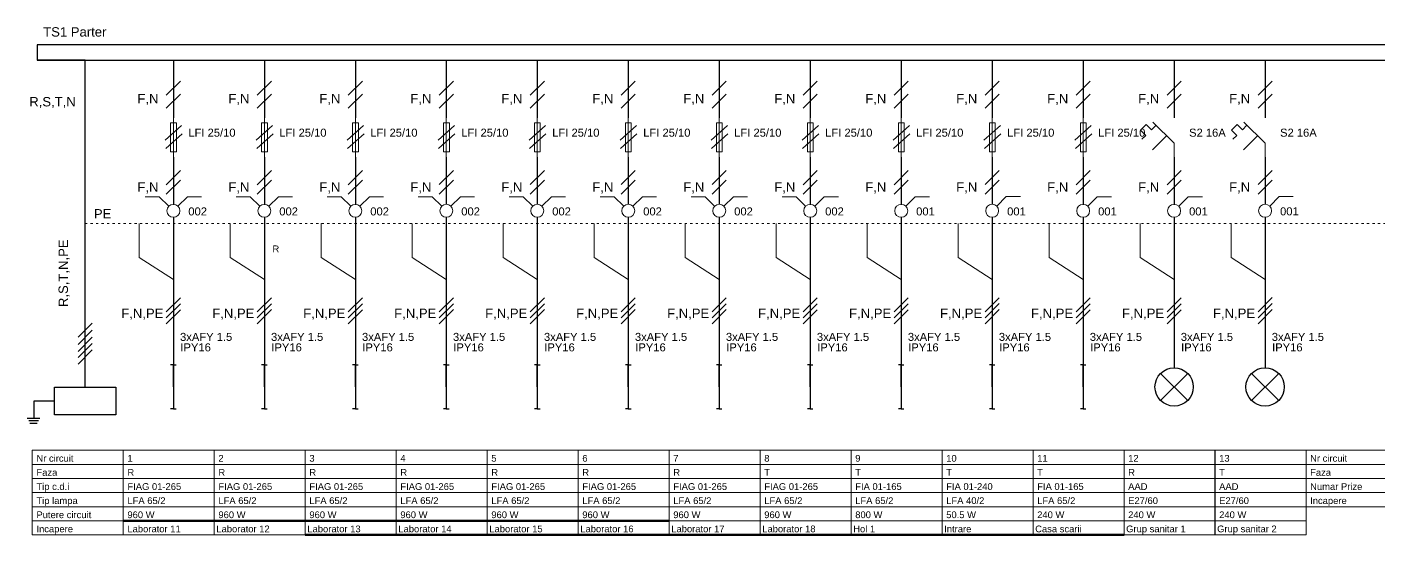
# Model space of a CAD drawing. Header units: inches. Extents: x 3 to 166, y 2 to 55.
# Drawn here: x 3.5 to 99.3, y 18.9 to 54.8 of the extents above; entities that cross this region are included whole.
import ezdxf

# ---------------------------------------------------------------- set-up
doc = ezdxf.new("R2010")
doc.units = ezdxf.units.IN
doc.header["$LTSCALE"] = 0.1
doc.header["$MEASUREMENT"] = 0
doc.linetypes.add('ACAD_ISO03W100', pattern=[30, 12, -18])
doc.styles.get("Standard").update_dxf_attribs({"font": 'arial.ttf'})

msp = doc.modelspace()

# ---------------------------------------------------------------- linework, layer by layer
for p, q in [((7.572, 52.505), (4.168, 52.505)), ((7.572, 29.337), (7.572, 52.505)), ((13.833, 52.505), (13.833, 48.405)), ((20.282, 52.505), (20.282, 48.405)), ((26.731, 52.505), (26.731, 48.405)), ((33.18, 52.505), (33.18, 48.405)), ((39.629, 52.505), (39.629, 48.405)), ((46.078, 52.505), (46.078, 48.405)), ((52.527, 52.505), (52.527, 48.405)), ((58.976, 52.505), (58.976, 48.405)), ((65.425, 52.505), (65.425, 48.405)), ((71.874, 52.505), (71.874, 48.405)), ((78.323, 52.505), (78.323, 48.405)), ((84.772, 52.505), (84.772, 48.405)), ((91.221, 52.505), (91.221, 48.405)), ((13.333, 50.01), (14.333, 51.01)), ((19.782, 50.01), (20.782, 51.01)), ((26.231, 50.01), (27.231, 51.01)), ((32.68, 50.011), (33.68, 51.011)), ((39.129, 50.012), (40.129, 51.012)), ((45.578, 50.012), (46.578, 51.012)), ((52.027, 50.012), (53.027, 51.012)), ((58.476, 50.01), (59.476, 51.01)), ((64.925, 50.01), (65.925, 51.01)), ((71.374, 50.014), (72.374, 51.014)), ((77.823, 50.01), (78.823, 51.01)), ((84.272, 50.01), (85.272, 51.01)), ((90.721, 50.015), (91.721, 51.015)), ((13.333, 49.097), (14.333, 50.097)), ((19.782, 49.097), (20.782, 50.097)), ((26.231, 49.097), (27.231, 50.097)), ((32.68, 49.098), (33.68, 50.098)), ((39.129, 49.099), (40.129, 50.099)), ((45.578, 49.099), (46.578, 50.099)), ((52.027, 49.1), (53.027, 50.1)), ((58.476, 49.097), (59.476, 50.097)), ((64.925, 49.097), (65.925, 50.097)), ((71.374, 49.101), (72.374, 50.101)), ((77.823, 49.097), (78.823, 50.097)), ((84.272, 49.097), (85.272, 50.097)), ((90.721, 49.102), (91.721, 50.102)), ((13.833, 45.618), (13.833, 42.288)), ((20.282, 45.618), (20.282, 42.289)), ((26.731, 45.618), (26.731, 42.288)), ((33.18, 45.618), (33.18, 42.29)), ((39.629, 45.618), (39.629, 42.29)), ((46.078, 45.618), (46.078, 42.29)), ((52.527, 45.618), (52.527, 42.291)), ((58.976, 45.618), (58.976, 42.288)), ((65.425, 45.618), (65.425, 42.288)), ((71.874, 45.618), (71.874, 42.292)), ((78.323, 45.618), (78.323, 42.288)), ((84.772, 45.618), (84.772, 42.288)), ((91.221, 45.618), (91.221, 42.293)), ((13.333, 43.681), (14.333, 44.681)), ((19.782, 43.681), (20.782, 44.681)), ((26.231, 43.681), (27.231, 44.681)), ((32.68, 43.682), (33.68, 44.682)), ((39.129, 43.682), (40.129, 44.682)), ((45.578, 43.683), (46.578, 44.683)), ((52.027, 43.683), (53.027, 44.683)), ((58.476, 43.681), (59.476, 44.681)), ((64.925, 43.681), (65.925, 44.681)), ((71.374, 43.685), (72.374, 44.685)), ((77.823, 43.681), (78.823, 44.681)), ((84.272, 43.681), (85.272, 44.681)), ((90.721, 43.686), (91.721, 44.686)), ((13.333, 43.005), (14.333, 44.005)), ((19.782, 43.005), (20.782, 44.005)), ((26.231, 43.005), (27.231, 44.005)), ((32.68, 43.006), (33.68, 44.006)), ((39.129, 43.006), (40.129, 44.006)), ((45.578, 43.007), (46.578, 44.007)), ((52.027, 43.007), (53.027, 44.007)), ((58.476, 43.005), (59.476, 44.005)), ((64.925, 43.005), (65.925, 44.005)), ((71.374, 43.008), (72.374, 44.008)), ((77.823, 43.005), (78.823, 44.005)), ((84.272, 43.005), (85.272, 44.005)), ((90.721, 43.01), (91.721, 44.01)), ((13.833, 41.37), (13.833, 29.356)), ((20.282, 41.37), (20.282, 29.356)), ((26.731, 41.37), (26.731, 29.356)), ((33.18, 41.371), (33.18, 29.356)), ((39.629, 41.371), (39.629, 29.356)), ((46.078, 41.372), (46.078, 29.356)), ((52.527, 41.372), (52.527, 29.356)), ((58.976, 41.37), (58.976, 29.356)), ((65.425, 41.37), (65.425, 29.356)), ((71.874, 41.373), (71.874, 29.356)), ((78.323, 41.37), (78.323, 29.356)), ((84.772, 41.37), (84.772, 30.715)), ((91.221, 41.375), (91.221, 30.715)), ((13.333, 34.672), (14.333, 35.672)), ((19.782, 34.673), (20.782, 35.673)), ((26.231, 34.672), (27.231, 35.672)), ((32.68, 34.674), (33.68, 35.674)), ((39.129, 34.674), (40.129, 35.674)), ((45.578, 34.675), (46.578, 35.675)), ((52.027, 34.675), (53.027, 35.675)), ((58.476, 34.672), (59.476, 35.672)), ((64.925, 34.672), (65.925, 35.672)), ((71.374, 34.676), (72.374, 35.676)), ((77.823, 34.672), (78.823, 35.672)), ((84.272, 34.672), (85.272, 35.672)), ((90.721, 34.678), (91.721, 35.678)), ((13.333, 34.25), (14.333, 35.25)), ((13.333, 33.827), (14.333, 34.827)), ((19.782, 34.25), (20.782, 35.25)), ((19.782, 33.828), (20.782, 34.828)), ((26.231, 34.25), (27.231, 35.25)), ((26.231, 33.827), (27.231, 34.827)), ((32.68, 34.251), (33.68, 35.251)), ((32.68, 33.828), (33.68, 34.828)), ((39.129, 34.251), (40.129, 35.251)), ((39.129, 33.829), (40.129, 34.829)), ((45.578, 34.252), (46.578, 35.252)), ((45.578, 33.829), (46.578, 34.829)), ((52.027, 34.252), (53.027, 35.252)), ((52.027, 33.83), (53.027, 34.83)), ((58.476, 34.25), (59.476, 35.25)), ((58.476, 33.827), (59.476, 34.827)), ((64.925, 34.25), (65.925, 35.25)), ((64.925, 33.827), (65.925, 34.827)), ((71.374, 34.254), (72.374, 35.254)), ((71.374, 33.831), (72.374, 34.831)), ((77.823, 34.25), (78.823, 35.25)), ((77.823, 33.827), (78.823, 34.827)), ((84.272, 34.25), (85.272, 35.25)), ((84.272, 33.827), (85.272, 34.827)), ((90.721, 34.255), (91.721, 35.255)), ((90.721, 33.832), (91.721, 34.832)), ((7.072, 32.883), (8.072, 33.883)), ((7.072, 32.365), (8.072, 33.365)), ((7.072, 31.871), (8.072, 32.871)), ((7.072, 31.441), (8.072, 32.441)), ((7.072, 30.979), (8.072, 31.979)), ((13.833, 30.915), (13.638, 30.915)), ((13.833, 29.356), (13.833, 30.915)), ((13.833, 30.915), (14.028, 30.915)), ((20.282, 30.915), (20.087, 30.915)), ((20.282, 29.356), (20.282, 30.915)), ((20.282, 30.915), (20.477, 30.915)), ((26.731, 30.915), (26.536, 30.915)), ((26.731, 29.356), (26.731, 30.915)), ((26.731, 30.915), (26.926, 30.915)), ((33.18, 30.915), (32.985, 30.915)), ((33.18, 29.356), (33.18, 30.915)), ((33.18, 30.915), (33.375, 30.915)), ((39.629, 30.915), (39.434, 30.915)), ((39.629, 29.356), (39.629, 30.915)), ((39.629, 30.915), (39.824, 30.915)), ((46.078, 30.915), (45.883, 30.915)), ((46.078, 29.356), (46.078, 30.915)), ((46.078, 30.915), (46.273, 30.915)), ((52.527, 30.915), (52.332, 30.915)), ((52.527, 29.356), (52.527, 30.915)), ((52.527, 30.915), (52.722, 30.915)), ((58.976, 30.915), (58.781, 30.915)), ((58.976, 29.356), (58.976, 30.915)), ((58.976, 30.915), (59.171, 30.915)), ((65.425, 30.915), (65.23, 30.915)), ((65.425, 29.356), (65.425, 30.915)), ((65.425, 30.915), (65.62, 30.915)), ((71.874, 30.915), (71.679, 30.915)), ((71.874, 29.356), (71.874, 30.915)), ((71.874, 30.915), (72.069, 30.915)), ((78.323, 30.915), (78.128, 30.915)), ((78.323, 29.356), (78.323, 30.915)), ((78.323, 30.915), (78.518, 30.915)), ((85.733, 30.317), (83.811, 28.395)), ((83.811, 30.317), (85.733, 28.395)), ((92.182, 30.317), (90.26, 28.395)), ((90.26, 30.317), (92.182, 28.395)), ((13.833, 29.356), (13.833, 27.797)), ((20.282, 29.356), (20.282, 27.797)), ((26.731, 29.356), (26.731, 27.797)), ((33.18, 29.356), (33.18, 27.797)), ((39.629, 29.356), (39.629, 27.797)), ((46.078, 29.356), (46.078, 27.797)), ((52.527, 29.356), (52.527, 27.797)), ((58.976, 29.356), (58.976, 27.797)), ((65.425, 29.356), (65.425, 27.797)), ((71.874, 29.356), (71.874, 27.797)), ((78.323, 29.356), (78.323, 27.797)), ((5.396, 28.354), (3.945, 28.354)), ((3.945, 28.354), (3.945, 27.114)), ((13.833, 27.797), (13.638, 27.797)), ((13.833, 27.797), (14.028, 27.797)), ((20.282, 27.797), (20.087, 27.797)), ((20.282, 27.797), (20.477, 27.797)), ((26.731, 27.797), (26.536, 27.797)), ((26.731, 27.797), (26.926, 27.797)), ((33.18, 27.797), (32.985, 27.797)), ((33.18, 27.797), (33.375, 27.797)), ((39.629, 27.797), (39.434, 27.797)), ((39.629, 27.797), (39.824, 27.797)), ((46.078, 27.797), (45.883, 27.797)), ((46.078, 27.797), (46.273, 27.797)), ((52.527, 27.797), (52.332, 27.797)), ((52.527, 27.797), (52.722, 27.797)), ((58.976, 27.797), (58.781, 27.797)), ((58.976, 27.797), (59.171, 27.797)), ((65.425, 27.797), (65.23, 27.797)), ((65.425, 27.797), (65.62, 27.797)), ((71.874, 27.797), (71.679, 27.797)), ((71.874, 27.797), (72.069, 27.797)), ((78.323, 27.797), (78.128, 27.797)), ((78.323, 27.797), (78.518, 27.797)), ((4.376, 27.114), (3.459, 27.114)), ((4.264, 26.944), (3.584, 26.944)), ((4.174, 26.762), (3.668, 26.762)), ((87.671, 18.871), (87.671, 24.871))]:
    msp.add_line(p, q)
at = {"lineweight": 13, "ltscale": 0.13}
for p, q in [((13.833, 48.405), (13.833, 45.618)), ((20.282, 48.405), (20.282, 45.618)), ((26.731, 48.405), (26.731, 45.618)), ((33.18, 48.405), (33.18, 45.618)), ((39.629, 48.405), (39.629, 45.618)), ((46.078, 48.405), (46.078, 45.618)), ((52.527, 48.405), (52.527, 45.618)), ((58.976, 48.405), (58.976, 45.618)), ((65.425, 48.405), (65.425, 45.618)), ((71.874, 48.405), (71.874, 45.618)), ((78.323, 48.405), (78.323, 45.618)), ((82.381, 47.551), (82.782, 47.952)), ((83.16, 47.575), (82.782, 47.952)), ((84.772, 46.618), (83.272, 48.118)), ((88.83, 47.551), (89.232, 47.952)), ((89.609, 47.575), (89.232, 47.952)), ((91.221, 46.618), (89.721, 48.118)), ((13.253, 46.843), (14.412, 47.875)), ((13.289, 46.248), (14.448, 47.281)), ((19.702, 46.843), (20.861, 47.875)), ((19.738, 46.248), (20.897, 47.281)), ((26.151, 46.843), (27.31, 47.875)), ((26.187, 46.248), (27.346, 47.281)), ((32.6, 46.843), (33.759, 47.875)), ((32.636, 46.248), (33.795, 47.281)), ((39.049, 46.843), (40.208, 47.875)), ((39.085, 46.248), (40.244, 47.281)), ((45.498, 46.843), (46.657, 47.875)), ((45.534, 46.248), (46.693, 47.281)), ((51.947, 46.843), (53.106, 47.875)), ((51.983, 46.248), (53.142, 47.281)), ((58.396, 46.843), (59.555, 47.875)), ((58.432, 46.248), (59.591, 47.281)), ((64.845, 46.843), (66.004, 47.875)), ((64.881, 46.248), (66.04, 47.281)), ((71.294, 46.843), (72.453, 47.875)), ((71.33, 46.248), (72.489, 47.281)), ((77.743, 46.843), (78.902, 47.875)), ((77.779, 46.248), (78.938, 47.281)), ((82.759, 47.173), (82.381, 47.551)), ((82.488, 46.902), (82.759, 47.173)), ((83.16, 47.575), (83.488, 47.902)), ((84.242, 47.148), (83.242, 46.148)), ((89.208, 47.173), (88.83, 47.551)), ((88.937, 46.902), (89.208, 47.173)), ((89.609, 47.575), (89.937, 47.902)), ((90.691, 47.148), (89.691, 46.148)), ((84.772, 45.618), (84.772, 46.618)), ((91.221, 45.618), (91.221, 46.618)), ((12.833, 42.829), (11.833, 42.829)), ((13.508, 42.154), (12.833, 42.829)), ((14.158, 42.154), (14.833, 42.829)), ((14.833, 42.829), (15.833, 42.829)), ((19.282, 42.829), (18.282, 42.829)), ((19.957, 42.154), (19.282, 42.829)), ((20.607, 42.154), (21.282, 42.829)), ((21.282, 42.829), (22.282, 42.829)), ((25.731, 42.829), (24.731, 42.829)), ((26.406, 42.154), (25.731, 42.829)), ((27.056, 42.154), (27.731, 42.829)), ((27.731, 42.829), (28.731, 42.829)), ((32.18, 42.829), (31.18, 42.829)), ((32.855, 42.154), (32.18, 42.829)), ((33.505, 42.155), (34.18, 42.83)), ((34.18, 42.83), (35.18, 42.83)), ((38.629, 42.829), (37.629, 42.829)), ((39.304, 42.154), (38.629, 42.829)), ((39.954, 42.155), (40.629, 42.831)), ((40.629, 42.831), (41.629, 42.831)), ((45.078, 42.829), (44.078, 42.829)), ((45.753, 42.154), (45.078, 42.829)), ((46.403, 42.156), (47.078, 42.831)), ((47.078, 42.831), (48.078, 42.831)), ((51.527, 42.829), (50.527, 42.829)), ((52.202, 42.154), (51.527, 42.829)), ((52.852, 42.156), (53.527, 42.831)), ((53.527, 42.831), (54.527, 42.831)), ((57.976, 42.829), (56.976, 42.829)), ((58.651, 42.154), (57.976, 42.829)), ((59.301, 42.154), (59.976, 42.829)), ((59.976, 42.829), (60.976, 42.829)), ((65.75, 42.154), (66.425, 42.829)), ((66.425, 42.829), (67.425, 42.829)), ((72.199, 42.158), (72.874, 42.833)), ((72.874, 42.833), (73.874, 42.833)), ((78.648, 42.154), (79.323, 42.829)), ((79.323, 42.829), (80.323, 42.829)), ((85.097, 42.154), (85.772, 42.829)), ((85.772, 42.829), (86.772, 42.829)), ((91.546, 42.159), (92.221, 42.834)), ((92.221, 42.834), (93.221, 42.834)), ((11.418, 40.921), (11.418, 38.525)), ((17.867, 40.921), (17.867, 38.525)), ((24.316, 40.921), (24.316, 38.525)), ((30.765, 40.921), (30.765, 38.525)), ((37.214, 40.921), (37.214, 38.525)), ((43.663, 40.921), (43.663, 38.525)), ((50.112, 40.921), (50.112, 38.525)), ((56.561, 40.921), (56.561, 38.525)), ((63.01, 40.921), (63.01, 38.525)), ((69.459, 40.921), (69.459, 38.525)), ((75.908, 40.921), (75.908, 38.525)), ((82.357, 40.921), (82.357, 38.525)), ((88.806, 40.921), (88.806, 38.525)), ((11.418, 38.525), (13.833, 36.954)), ((17.867, 38.525), (20.282, 36.954)), ((24.316, 38.525), (26.731, 36.954)), ((30.765, 38.525), (33.18, 36.954)), ((37.214, 38.525), (39.629, 36.954)), ((43.663, 38.525), (46.078, 36.954)), ((50.112, 38.525), (52.527, 36.954)), ((56.561, 38.525), (58.976, 36.954)), ((63.01, 38.525), (65.425, 36.954)), ((69.459, 38.525), (71.874, 36.954)), ((75.908, 38.525), (78.323, 36.954)), ((82.357, 38.525), (84.772, 36.954)), ((88.806, 38.525), (91.221, 36.954)), ((10.282, 24.871), (3.833, 24.871)), ((3.833, 24.871), (3.833, 18.871)), ((3.833, 24.871), (3.833, 18.871)), ((10.282, 24.871), (16.731, 24.871)), ((10.282, 24.871), (10.282, 18.871)), ((10.282, 24.871), (10.282, 18.871)), ((16.731, 24.871), (16.731, 18.871)), ((23.18, 24.871), (16.731, 24.871)), ((16.731, 24.871), (16.731, 18.871)), ((23.18, 24.871), (23.18, 18.871)), ((23.18, 24.871), (29.629, 24.871)), ((23.18, 24.871), (23.18, 18.871)), ((36.078, 24.871), (29.629, 24.871)), ((29.629, 24.871), (29.629, 18.871)), ((29.629, 24.871), (29.629, 18.871)), ((36.078, 24.871), (36.078, 18.871)), ((36.078, 24.871), (42.527, 24.871)), ((36.078, 24.871), (36.078, 18.871)), ((42.527, 24.871), (42.527, 18.871)), ((48.976, 24.871), (42.527, 24.871)), ((42.527, 24.871), (42.527, 18.871)), ((48.976, 24.871), (55.426, 24.871)), ((48.976, 24.871), (48.976, 18.871)), ((48.976, 24.871), (48.976, 18.871)), ((61.875, 24.871), (55.426, 24.871)), ((55.426, 24.871), (55.426, 18.871)), ((55.426, 24.871), (55.426, 18.871)), ((61.875, 24.871), (61.875, 18.871)), ((61.875, 24.871), (68.324, 24.871)), ((61.875, 24.871), (61.875, 18.871)), ((68.324, 24.871), (68.324, 18.871)), ((74.773, 24.871), (68.324, 24.871)), ((68.324, 24.871), (68.324, 18.871)), ((74.773, 24.871), (74.773, 18.871)), ((74.773, 24.871), (81.222, 24.871)), ((74.773, 24.871), (74.773, 18.871)), ((87.671, 24.871), (81.222, 24.871)), ((81.222, 24.871), (81.222, 18.871)), ((81.222, 24.871), (81.222, 18.871)), ((94.12, 24.871), (87.671, 24.871)), ((94.12, 20.871), (94.12, 24.871)), ((94.12, 24.871), (100.569, 24.871)), ((94.12, 20.871), (94.12, 24.871)), ((7.058, 23.871), (3.833, 23.871)), ((7.058, 23.871), (10.282, 23.871)), ((13.507, 23.871), (10.282, 23.871)), ((13.507, 23.871), (16.731, 23.871)), ((19.956, 23.871), (16.731, 23.871)), ((19.956, 23.871), (23.18, 23.871)), ((26.405, 23.871), (23.18, 23.871)), ((26.405, 23.871), (29.629, 23.871)), ((32.854, 23.871), (29.629, 23.871)), ((32.854, 23.871), (36.078, 23.871)), ((39.303, 23.871), (36.078, 23.871)), ((39.303, 23.871), (42.527, 23.871)), ((45.752, 23.871), (42.527, 23.871)), ((45.752, 23.871), (48.976, 23.871)), ((52.201, 23.871), (48.976, 23.871)), ((52.201, 23.871), (55.426, 23.871)), ((58.65, 23.871), (55.426, 23.871)), ((58.65, 23.871), (61.875, 23.871)), ((65.099, 23.871), (61.875, 23.871)), ((65.099, 23.871), (68.324, 23.871)), ((71.548, 23.871), (68.324, 23.871)), ((71.548, 23.871), (74.773, 23.871)), ((77.997, 23.871), (74.773, 23.871)), ((77.997, 23.871), (81.222, 23.871)), ((84.446, 23.871), (81.222, 23.871)), ((84.446, 23.871), (87.671, 23.871)), ((90.895, 23.871), (87.671, 23.871)), ((90.895, 23.871), (94.12, 23.871)), ((97.344, 23.871), (94.12, 23.871)), ((97.344, 23.871), (103.793, 23.871)), ((7.058, 22.871), (3.833, 22.871)), ((7.058, 22.871), (10.282, 22.871)), ((13.507, 22.871), (10.282, 22.871)), ((13.507, 22.871), (16.731, 22.871)), ((19.956, 22.871), (16.731, 22.871)), ((19.956, 22.871), (23.18, 22.871)), ((26.405, 22.871), (23.18, 22.871)), ((26.405, 22.871), (29.629, 22.871)), ((32.854, 22.871), (29.629, 22.871)), ((32.854, 22.871), (36.078, 22.871)), ((39.303, 22.871), (36.078, 22.871)), ((39.303, 22.871), (42.527, 22.871)), ((45.752, 22.871), (42.527, 22.871)), ((45.752, 22.871), (48.976, 22.871)), ((52.201, 22.871), (48.976, 22.871)), ((52.201, 22.871), (55.426, 22.871)), ((58.65, 22.871), (55.426, 22.871)), ((58.65, 22.871), (61.875, 22.871)), ((65.099, 22.871), (61.875, 22.871)), ((65.099, 22.871), (68.324, 22.871)), ((71.548, 22.871), (68.324, 22.871)), ((71.548, 22.871), (77.997, 22.871)), ((77.997, 22.871), (81.222, 22.871)), ((84.446, 22.871), (81.222, 22.871)), ((84.446, 22.871), (87.671, 22.871)), ((84.446, 22.871), (87.671, 22.871)), ((90.895, 22.871), (87.671, 22.871)), ((90.895, 22.871), (87.671, 22.871)), ((90.895, 22.871), (94.12, 22.871)), ((97.344, 22.871), (94.12, 22.871)), ((97.344, 22.871), (103.793, 22.871)), ((7.058, 21.871), (3.833, 21.871)), ((7.058, 21.871), (10.282, 21.871)), ((13.507, 21.871), (10.282, 21.871)), ((13.507, 21.871), (16.731, 21.871)), ((19.956, 21.871), (16.731, 21.871)), ((19.956, 21.871), (23.18, 21.871)), ((26.405, 21.871), (23.18, 21.871)), ((26.405, 21.871), (29.629, 21.871)), ((32.854, 21.871), (29.629, 21.871)), ((32.854, 21.871), (36.078, 21.871)), ((39.303, 21.871), (36.078, 21.871)), ((39.303, 21.871), (42.527, 21.871)), ((45.752, 21.871), (42.527, 21.871)), ((45.752, 21.871), (48.976, 21.871)), ((52.201, 21.871), (48.976, 21.871)), ((52.201, 21.871), (55.426, 21.871)), ((58.65, 21.871), (55.426, 21.871)), ((58.65, 21.871), (61.875, 21.871)), ((65.099, 21.871), (61.875, 21.871)), ((65.099, 21.871), (68.324, 21.871)), ((71.548, 21.871), (68.324, 21.871)), ((71.548, 21.871), (77.997, 21.871)), ((77.997, 21.871), (81.222, 21.871)), ((84.446, 21.871), (81.222, 21.871)), ((84.446, 21.871), (87.671, 21.871)), ((84.446, 21.871), (87.671, 21.871)), ((90.895, 21.871), (87.671, 21.871)), ((90.895, 21.871), (87.671, 21.871)), ((90.895, 21.871), (94.12, 21.871)), ((97.344, 21.871), (94.12, 21.871)), ((97.344, 21.871), (103.793, 21.871)), ((7.058, 20.871), (3.833, 20.871)), ((7.058, 20.871), (10.282, 20.871)), ((13.507, 20.871), (10.282, 20.871)), ((13.507, 20.871), (16.731, 20.871)), ((19.956, 20.871), (16.731, 20.871)), ((19.956, 20.871), (23.18, 20.871)), ((26.405, 20.871), (23.18, 20.871)), ((26.405, 20.871), (29.629, 20.871)), ((32.854, 20.871), (29.629, 20.871)), ((32.854, 20.871), (36.078, 20.871)), ((39.303, 20.871), (36.078, 20.871)), ((39.303, 20.871), (42.527, 20.871)), ((45.752, 20.871), (42.527, 20.871)), ((45.752, 20.871), (48.976, 20.871)), ((52.201, 20.871), (48.976, 20.871)), ((52.201, 20.871), (55.426, 20.871)), ((58.65, 20.871), (55.426, 20.871)), ((58.65, 20.871), (61.875, 20.871)), ((65.099, 20.871), (61.875, 20.871)), ((65.099, 20.871), (68.324, 20.871)), ((71.548, 20.871), (68.324, 20.871)), ((71.548, 20.871), (77.997, 20.871)), ((77.997, 20.871), (81.222, 20.871)), ((84.446, 20.871), (81.222, 20.871)), ((84.446, 20.871), (87.671, 20.871)), ((84.446, 20.871), (87.671, 20.871)), ((90.895, 20.871), (87.671, 20.871)), ((90.895, 20.871), (87.671, 20.871)), ((90.895, 20.871), (87.671, 20.871)), ((90.895, 20.871), (94.12, 20.871)), ((90.895, 20.871), (94.12, 20.871)), ((97.344, 20.871), (94.12, 20.871)), ((94.12, 20.871), (94.12, 18.871)), ((97.344, 20.871), (100.569, 20.871)), ((10.282, 19.871), (3.833, 19.871)), ((48.976, 19.871), (55.426, 19.871)), ((61.875, 19.871), (55.426, 19.871)), ((61.875, 19.871), (68.324, 19.871)), ((74.773, 19.871), (68.324, 19.871)), ((74.773, 19.871), (81.222, 19.871)), ((87.671, 19.871), (81.222, 19.871)), ((90.895, 19.871), (87.671, 19.871)), ((90.895, 19.871), (94.12, 19.871)), ((10.282, 18.871), (3.833, 18.871)), ((10.282, 18.871), (16.731, 18.871)), ((23.18, 18.871), (16.731, 18.871)), ((87.671, 18.871), (81.222, 18.871)), ((90.895, 18.871), (87.671, 18.871)), ((90.895, 18.871), (94.12, 18.871))]:
    msp.add_line(p, q, dxfattribs=at)
at = {"linetype": 'ACAD_ISO03W100', "lineweight": 13, "ltscale": 0.13}
msp.add_line((7.572, 40.921), (155.711, 40.931), dxfattribs=at)
at = {"lineweight": 100}
for p, q in [((48.976, 19.871), (10.282, 19.871)), ((81.222, 18.871), (23.18, 18.871))]:
    msp.add_line(p, q, dxfattribs=at)
for points in [[(82.441, 53.593), (4.168, 53.593), (4.168, 52.505), (82.441, 52.505)], [(139.183, 53.593), (82.441, 53.593)], [(82.441, 52.505), (139.183, 52.505)]]:
    msp.add_lwpolyline(points)
at = {"lineweight": 13, "ltscale": 0.13}
for points in [[(13.635, 48.073), (14.047, 48.073), (14.047, 46.009), (13.635, 46.009)], [(20.085, 48.073), (20.496, 48.073), (20.496, 46.009), (20.085, 46.009)], [(26.534, 48.073), (26.945, 48.073), (26.945, 46.009), (26.534, 46.009)], [(32.983, 48.073), (33.394, 48.073), (33.394, 46.009), (32.983, 46.009)], [(39.432, 48.073), (39.843, 48.073), (39.843, 46.009), (39.432, 46.009)], [(45.881, 48.073), (46.292, 48.073), (46.292, 46.009), (45.881, 46.009)], [(52.33, 48.073), (52.741, 48.073), (52.741, 46.009), (52.33, 46.009)], [(58.779, 48.073), (59.19, 48.073), (59.19, 46.009), (58.779, 46.009)], [(65.228, 48.073), (65.639, 48.073), (65.639, 46.009), (65.228, 46.009)], [(71.677, 48.073), (72.088, 48.073), (72.088, 46.009), (71.677, 46.009)], [(78.126, 48.073), (78.537, 48.073), (78.537, 46.009), (78.126, 46.009)]]:
    msp.add_lwpolyline(points, close=True, dxfattribs=at)
msp.add_lwpolyline([(5.396, 29.337), (9.749, 29.337), (9.749, 27.371), (5.396, 27.371)], close=True)
for centre in [(13.833, 41.829), (20.282, 41.829), (26.731, 41.829), (33.18, 41.83), (39.629, 41.831), (46.078, 41.831), (52.527, 41.831), (58.976, 41.829), (65.425, 41.829), (71.874, 41.833), (78.323, 41.829), (84.772, 41.829), (91.221, 41.834)]:
    msp.add_circle(centre, 0.459, dxfattribs=at)
for centre in [(84.772, 29.356), (91.221, 29.356)]:
    msp.add_circle(centre, 1.359)

# ---------------------------------------------------------------- texts
for s, height, p in [('TS1 Parter', 0.6637, (4.603, 54.172)), ('R,S,T,N', 0.6637, (3.618, 49.226)), ('LFI 25/10', 0.5674, (14.892, 47.081)), ('LFI 25/10', 0.5674, (21.341, 47.081)), ('LFI 25/10', 0.5674, (27.79, 47.081)), ('LFI 25/10', 0.5674, (34.239, 47.081)), ('LFI 25/10', 0.5674, (40.688, 47.081)), ('LFI 25/10', 0.5674, (47.137, 47.081)), ('LFI 25/10', 0.5674, (53.587, 47.081)), ('LFI 25/10', 0.5674, (60.036, 47.081)), ('LFI 25/10', 0.5674, (66.485, 47.081)), ('LFI 25/10', 0.5674, (72.934, 47.081)), ('LFI 25/10', 0.5674, (79.383, 47.081)), ('S2 16A', 0.5674, (85.832, 47.081)), ('S2 16A', 0.5674, (92.281, 47.081)), ('PE', 0.6637, (8.2, 41.286)), ('002', 0.5674, (14.892, 41.503)), ('002', 0.5674, (21.341, 41.503)), ('002', 0.5674, (27.79, 41.503)), ('002', 0.5674, (34.239, 41.503)), ('002', 0.5674, (40.688, 41.503)), ('002', 0.5674, (47.137, 41.503)), ('002', 0.5674, (53.587, 41.503)), ('002', 0.5674, (60.036, 41.503)), ('001', 0.5674, (66.485, 41.503)), ('001', 0.5674, (72.934, 41.503)), ('001', 0.5674, (79.383, 41.503)), ('001', 0.5674, (85.832, 41.503)), ('001', 0.5674, (92.281, 41.509)), ('3xAFY 1.5', 0.5674, (14.307, 32.616)), ('3xAFY 1.5', 0.5674, (20.756, 32.616)), ('3xAFY 1.5', 0.5674, (27.205, 32.616)), ('3xAFY 1.5', 0.5674, (33.654, 32.616)), ('3xAFY 1.5', 0.5674, (40.103, 32.616)), ('3xAFY 1.5', 0.5674, (46.552, 32.616)), ('3xAFY 1.5', 0.5674, (53.001, 32.616)), ('3xAFY 1.5', 0.5674, (59.45, 32.616)), ('3xAFY 1.5', 0.5674, (65.899, 32.616)), ('3xAFY 1.5', 0.5674, (72.348, 32.616)), ('3xAFY 1.5', 0.5674, (78.797, 32.616)), ('3xAFY 1.5', 0.5674, (85.246, 32.616)), ('3xAFY 1.5', 0.5674, (91.695, 32.616)), ('IPY16', 0.5674, (14.329, 31.874)), ('IPY16', 0.5674, (20.778, 31.874)), ('IPY16', 0.5674, (27.227, 31.874)), ('IPY16', 0.5674, (33.676, 31.874)), ('IPY16', 0.5674, (40.125, 31.874)), ('IPY16', 0.5674, (46.574, 31.874)), ('IPY16', 0.5674, (53.023, 31.874)), ('IPY16', 0.5674, (59.472, 31.874)), ('IPY16', 0.5674, (65.921, 31.874)), ('IPY16', 0.5674, (72.37, 31.874)), ('IPY16', 0.5674, (78.819, 31.874)), ('IPY16', 0.5674, (85.268, 31.874)), ('IPY16', 0.5674, (91.717, 31.874))]:
    msp.add_text(s, height=height, dxfattribs=at).set_placement(p)
msp.add_text('R,S,T,N,PE', height=0.6637, rotation=90, dxfattribs=at).set_placement((6.357, 35.013))
at = {"linetype": 'ACAD_ISO03W100', "lineweight": 100}
for s, height, p in [('R', 0.477, (20.858, 38.896)), ('Nr circuit', 0.4768, (4.126, 24.061)), ('1', 0.477, (10.575, 24.061)), ('2', 0.477, (17.024, 24.061)), ('3', 0.477, (23.473, 24.061)), ('4', 0.477, (29.922, 24.061)), ('5', 0.477, (36.371, 24.061)), ('6', 0.477, (42.82, 24.061)), ('7', 0.477, (49.269, 24.061)), ('8', 0.477, (55.718, 24.061)), ('9', 0.477, (62.167, 24.061)), ('10', 0.4768, (68.616, 24.061)), ('11', 0.4768, (75.065, 24.061)), ('12', 0.4768, (81.514, 24.061)), ('13', 0.4768, (87.964, 24.061)), ('Nr circuit', 0.4768, (94.413, 24.061)), ('Faza', 0.4768, (4.126, 23.061)), ('R', 0.477, (10.575, 23.061)), ('R', 0.477, (17.024, 23.061)), ('R', 0.477, (23.473, 23.061)), ('R', 0.477, (29.922, 23.061)), ('R', 0.477, (36.371, 23.061)), ('R', 0.477, (42.82, 23.061)), ('R', 0.477, (49.269, 23.061)), ('T', 0.477, (55.718, 23.061)), ('T', 0.477, (62.167, 23.061)), ('T', 0.477, (68.616, 23.061)), ('T', 0.477, (75.065, 23.061)), ('R', 0.477, (81.514, 23.061)), ('T', 0.477, (87.964, 23.061)), ('Faza', 0.4768, (94.413, 23.061)), ('Tip c.d.i', 0.4768, (4.126, 22.061)), ('FIAG 01-265', 0.47675, (10.575, 22.061)), ('FIAG 01-265', 0.47675, (17.024, 22.061)), ('FIAG 01-265', 0.47675, (23.473, 22.061)), ('FIAG 01-265', 0.47675, (29.922, 22.061)), ('FIAG 01-265', 0.47675, (36.371, 22.061)), ('FIAG 01-265', 0.47675, (42.82, 22.061)), ('FIAG 01-265', 0.47675, (49.269, 22.061)), ('FIAG 01-265', 0.47675, (55.718, 22.061)), ('FIA 01-165', 0.4768, (62.167, 22.061)), ('FIA 01-240', 0.4768, (68.616, 22.061)), ('FIA 01-165', 0.4768, (75.065, 22.061)), ('AAD', 0.4768, (81.514, 22.061)), ('AAD', 0.4768, (87.964, 22.061)), ('Numar Prize', 0.47675, (94.413, 22.061)), ('Tip lampa', 0.4768, (4.126, 21.061)), ('LFA 65/2', 0.4768, (10.575, 21.061)), ('LFA 65/2', 0.4768, (17.024, 21.061)), ('LFA 65/2', 0.4768, (23.473, 21.061)), ('LFA 65/2', 0.4768, (29.922, 21.061)), ('LFA 65/2', 0.4768, (36.371, 21.061)), ('LFA 65/2', 0.4768, (42.82, 21.061)), ('LFA 65/2', 0.4768, (49.269, 21.061)), ('LFA 65/2', 0.4768, (55.718, 21.061)), ('LFA 65/2', 0.4768, (62.167, 21.061)), ('LFA 40/2', 0.4768, (68.616, 21.061)), ('LFA 65/2', 0.4768, (75.065, 21.061)), ('E27/60', 0.4768, (81.514, 21.061)), ('E27/60', 0.4768, (87.964, 21.061)), ('Incapere', 0.4768, (94.413, 21.061)), ('Putere circuit', 0.47675, (4.126, 20.061)), ('960 W', 0.4768, (10.575, 20.061)), ('960 W', 0.4768, (17.024, 20.061)), ('960 W', 0.4768, (23.473, 20.061)), ('960 W', 0.4768, (29.922, 20.061)), ('960 W', 0.4768, (36.371, 20.061)), ('960 W', 0.4768, (42.82, 20.061)), ('960 W', 0.4768, (49.269, 20.061)), ('960 W', 0.4768, (55.718, 20.061)), ('800 W', 0.4768, (62.167, 20.061)), ('50.5 W', 0.4768, (68.616, 20.061)), ('240 W', 0.4768, (75.065, 20.061)), ('240 W', 0.4768, (81.514, 20.061)), ('240 W', 0.4768, (87.964, 20.061)), ('Incapere', 0.4768, (4.126, 19.061)), ('Laborator 11', 0.47675, (10.575, 19.061)), ('Laborator 12', 0.47675, (16.881, 19.061)), ('Laborator 13', 0.47675, (23.33, 19.061)), ('Laborator 14', 0.47675, (29.779, 19.061)), ('Laborator 15', 0.47675, (36.228, 19.061)), ('Laborator 16', 0.47675, (42.677, 19.061)), ('Laborator 17', 0.47675, (49.126, 19.061)), ('Laborator 18', 0.47675, (55.575, 19.061)), ('Hol 1', 0.4768, (62.024, 19.061)), ('Intrare', 0.4768, (68.473, 19.061)), ('Casa scarii', 0.47675, (74.922, 19.061)), ('Grup sanitar 1', 0.47675, (81.371, 19.061)), ('Grup sanitar 2', 0.47675, (87.82, 19.061))]:
    msp.add_text(s, height=height, dxfattribs=at).set_placement(p)
at = {"lineweight": 13, "char_height": 0.6637, "width": 3.30513, "attachment_point": 1}
for s, insert in [('F,N', (11.282, 50.108)), ('F,N', (17.731, 50.109)), ('F,N', (24.18, 50.108)), ('F,N', (30.629, 50.11)), ('F,N', (37.078, 50.11)), ('F,N', (43.527, 50.11)), ('F,N', (49.976, 50.111)), ('F,N', (56.426, 50.108)), ('F,N', (62.875, 50.108)), ('F,N', (69.324, 50.112)), ('F,N', (75.773, 50.108)), ('F,N', (82.222, 50.108)), ('F,N', (88.671, 50.113)), ('F,N', (11.282, 43.838)), ('F,N', (17.731, 43.838)), ('F,N', (24.18, 43.838)), ('F,N', (30.629, 43.839)), ('F,N', (37.078, 43.84)), ('F,N', (43.527, 43.84)), ('F,N', (49.976, 43.84)), ('F,N', (56.426, 43.838)), ('F,N', (62.875, 43.838)), ('F,N', (69.324, 43.842)), ('F,N', (75.773, 43.838)), ('F,N', (82.222, 43.838)), ('F,N', (88.671, 43.843)), ('F,N,PE', (10.137, 34.899)), ('F,N,PE', (16.586, 34.899)), ('F,N,PE', (23.035, 34.899)), ('F,N,PE', (29.484, 34.9)), ('F,N,PE', (35.933, 34.9)), ('F,N,PE', (42.382, 34.901)), ('F,N,PE', (48.831, 34.901)), ('F,N,PE', (55.28, 34.899)), ('F,N,PE', (61.729, 34.899)), ('F,N,PE', (68.178, 34.903)), ('F,N,PE', (74.627, 34.899)), ('F,N,PE', (81.076, 34.899)), ('F,N,PE', (87.525, 34.904))]:
    msp.add_mtext(s, dxfattribs=dict(at, insert=insert))

doc.saveas('drawing.dxf')
